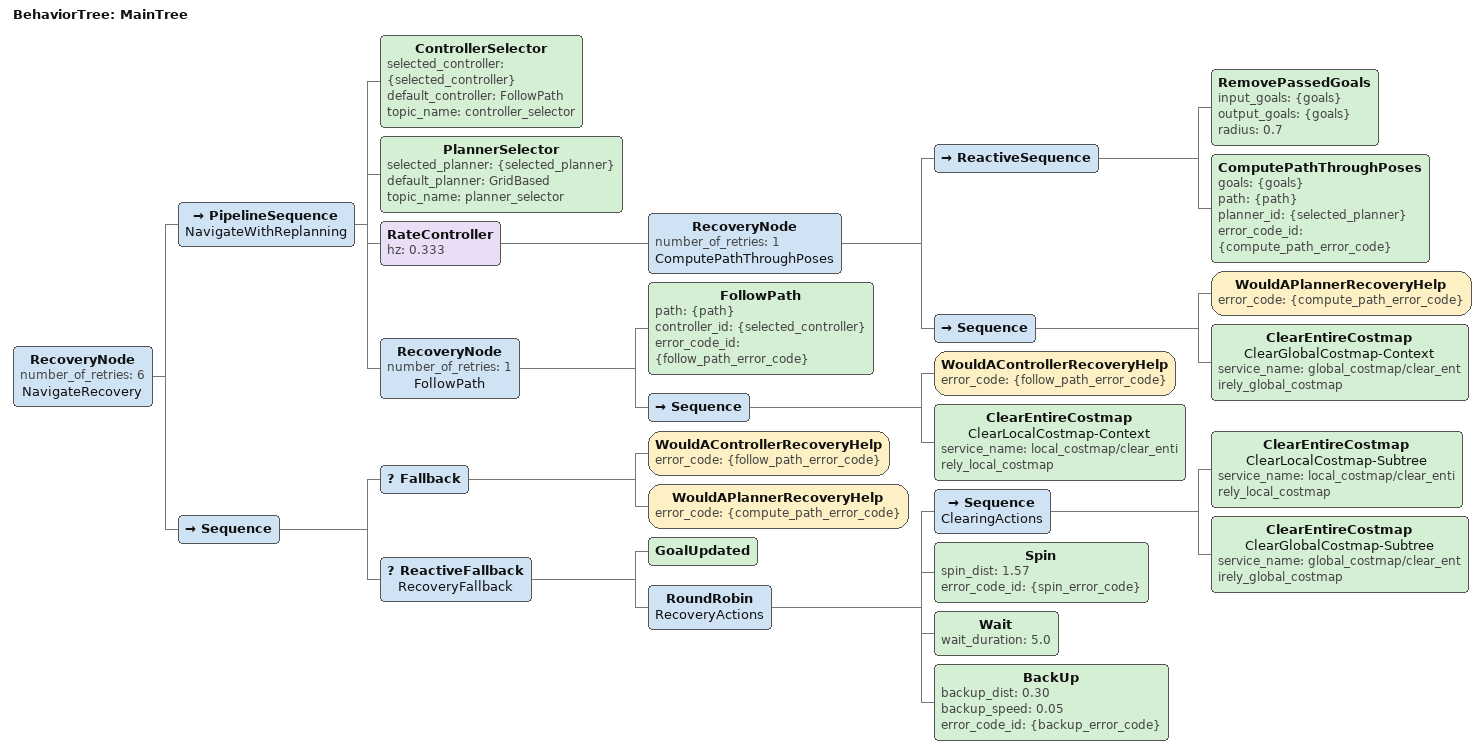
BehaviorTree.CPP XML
<root main_tree_to_execute="MainTree">
  <BehaviorTree ID="MainTree">

    <RecoveryNode number_of_retries="6" name="NavigateRecovery">

      <PipelineSequence name="NavigateWithReplanning">

        <ControllerSelector selected_controller="{selected_controller}"
                            default_controller ="FollowPath"
                            topic_name         ="controller_selector"/>

        <PlannerSelector selected_planner="{selected_planner}"
                         default_planner ="GridBased"
                         topic_name      ="planner_selector"/>

        <!-- ComputePathThroughPoses -->
        <RateController hz="0.333">
          <RecoveryNode number_of_retries="1" name="ComputePathThroughPoses">

            <ReactiveSequence>
              <RemovePassedGoals input_goals ="{goals}"
                                 output_goals="{goals}"
                                 radius      ="0.7"/>

              <ComputePathThroughPoses goals="{goals}"
                                       path="{path}"
                                       planner_id="{selected_planner}"
                                       error_code_id="{compute_path_error_code}"/>
            </ReactiveSequence>

            <Sequence>
              <WouldAPlannerRecoveryHelp error_code="{compute_path_error_code}"/>
              <ClearEntireCostmap
                  name          ="ClearGlobalCostmap-Context"
                  service_name="global_costmap/clear_entirely_global_costmap"/>
            </Sequence>

          </RecoveryNode>
        </RateController>

        <RecoveryNode number_of_retries="1" name="FollowPath">
          <FollowPath path="{path}"
                      controller_id="{selected_controller}"
                      error_code_id="{follow_path_error_code}"/>
          <Sequence>
            <WouldAControllerRecoveryHelp error_code="{follow_path_error_code}"/>
            <ClearEntireCostmap
               name        ="ClearLocalCostmap-Context"
               service_name="local_costmap/clear_entirely_local_costmap"/>
          </Sequence>
        </RecoveryNode>
      </PipelineSequence>

      <Sequence>

        <Fallback>
          <WouldAControllerRecoveryHelp error_code="{follow_path_error_code}"/>
          <WouldAPlannerRecoveryHelp    error_code="{compute_path_error_code}"/>
        </Fallback>

        <ReactiveFallback name="RecoveryFallback">

          <GoalUpdated/>

          <RoundRobin name="RecoveryActions">

            <Sequence name="ClearingActions">
              <ClearEntireCostmap
                   name="ClearLocalCostmap-Subtree"
                   service_name="local_costmap/clear_entirely_local_costmap"/>
              <ClearEntireCostmap
                   name="ClearGlobalCostmap-Subtree"
                   service_name="global_costmap/clear_entirely_global_costmap"/>
            </Sequence>

            <Spin spin_dist="1.57" error_code_id="{spin_error_code}"/>

            <Wait wait_duration="5.0"/>

            <BackUp backup_dist  ="0.30"
                    backup_speed ="0.05"
                    error_code_id="{backup_error_code}"/>

          </RoundRobin>

        </ReactiveFallback>

      </Sequence>

    </RecoveryNode>

  </BehaviorTree>
</root>
